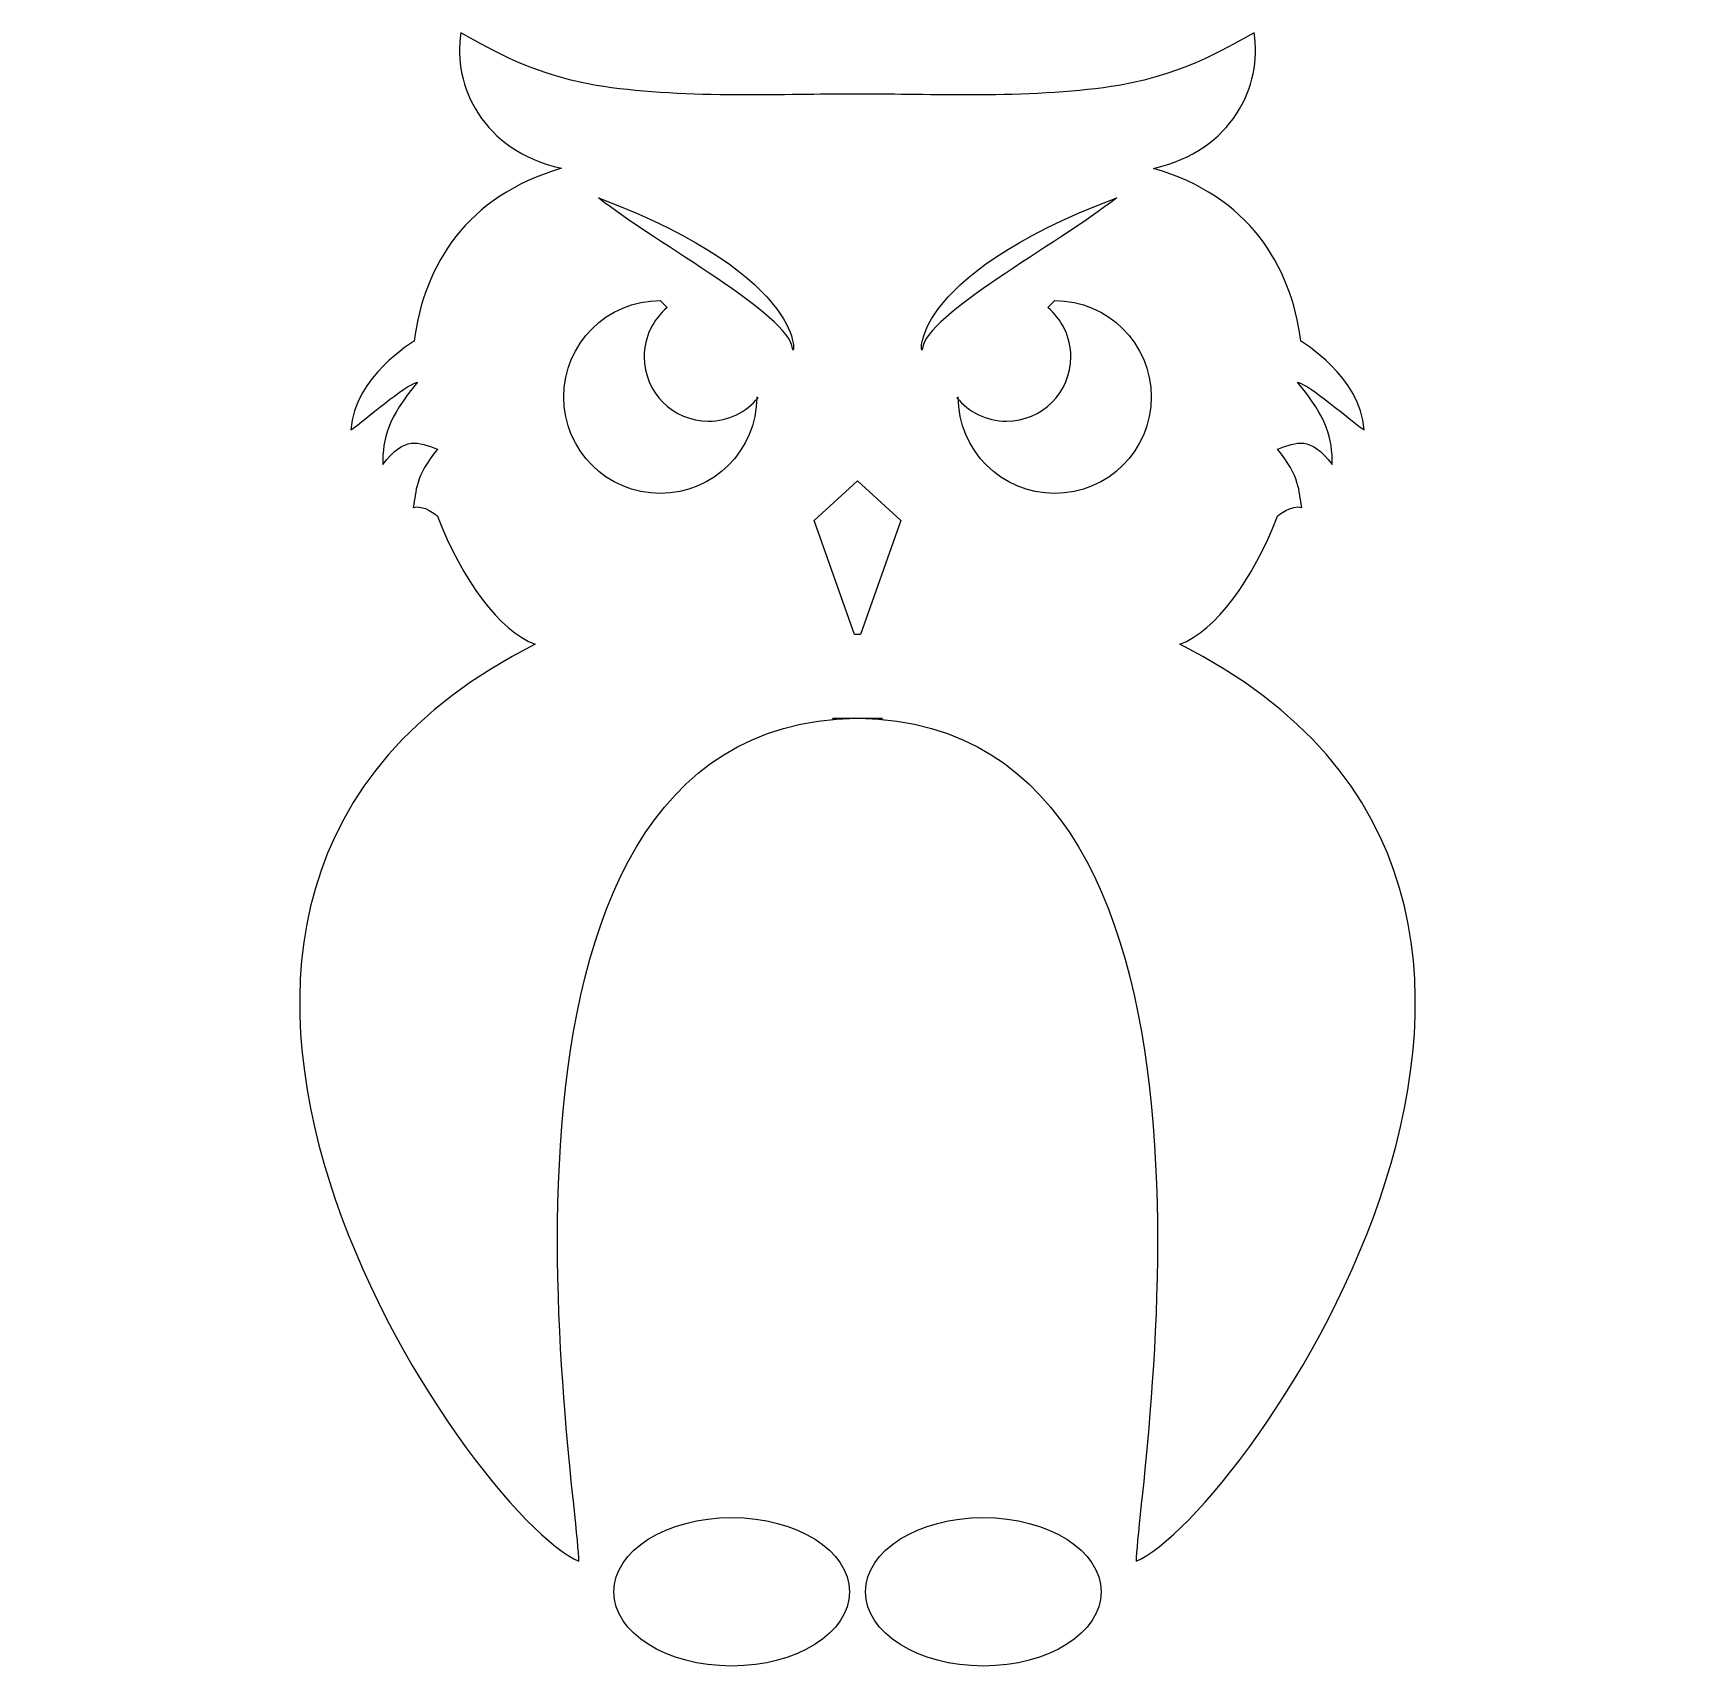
# Model space of a CAD drawing. Header units: centimetres. Extents: x -8.7 to 8.7, y -8.7 to 8.7.
import ezdxf

# ---------------------------------------------------------------- set-up
doc = ezdxf.new("R2010")
doc.units = ezdxf.units.CM
doc.header["$MEASUREMENT"] = 0
doc.layers.add('Camada 1', color=7, linetype='Continuous')

msp = doc.modelspace()

# ---------------------------------------------------------------- linework, layer by layer
at = {"layer": 'Camada 1'}
for points, knots in [([(-0.08404, 1.39158), (-0.1437, 1.39214), (-0.2044, 1.39116), (-0.26621, 1.38867), (-0.26621, 1.38867), (-0.26621, 1.38867), (0.19361, 1.38867), (0.19361, 1.38867), (0.19361, 1.38867), (0.19361, 1.38867), (0.19361, 1.38867), (0.19361, 1.38867), (0.19361, 1.38867), (-4.4353, 1.57385), (-2.95401, -6.80444), (-2.95401, -7.54514), (-2.95401, -7.54514), (-4.065, -7.08212), (-8.74018, -0.50913), (-3.41695, 2.17557), (-3.41695, 2.17557), (-3.79493, 2.31733), (-4.1944, 2.85573), (-4.45115, 3.5354), (-4.45115, 3.5354), (-4.45115, 3.5354), (-4.60318, 3.66198), (-4.7097, 3.62647), (-4.7097, 3.62647), (-4.67419, 3.80401), (-4.69499, 3.94966), (-4.4517, 4.2447), (-4.4517, 4.2447), (-4.66564, 4.3169), (-4.78764, 4.39035), (-5.03288, 4.08188), (-5.03288, 4.08188), (-5.03288, 4.36594), (-4.98433, 4.56429), (-4.66474, 4.9549), (-4.66474, 4.9549), (-4.80679, 4.91939), (-5.2123, 4.55543), (-5.3707, 4.4491), (-5.3707, 4.4491), (-5.34136, 5.00734), (-4.69985, 5.38879), (-4.69985, 5.38879), (-4.69985, 5.38879), (-4.59296, 6.2014), (-4.14597, 6.9261), (-3.13918, 7.22119), (-3.13918, 7.22119), (-3.97241, 7.40632), (-4.29642, 8.10062), (-4.20385, 8.65608), (-4.20385, 8.65608), (-3.98533, 8.54678), (-3.52308, 8.2292), (-2.76891, 8.10061), (-2.76891, 8.10061), (-1.92592, 7.95705), (-0.7657, 8.00801), (-0.13041, 8.00801), (-0.13041, 8.00801), (-0.13041, 8.00801), (-0.04862, 8.00801), (-0.04862, 8.00801), (-0.04862, 8.00801), (-0.04862, 8.00801), (0.04862, 8.00801), (0.04862, 8.00801), (0.04862, 8.00801), (0.04862, 8.00801), (0.13037, 8.00801), (0.13037, 8.00801), (0.13037, 8.00801), (0.76569, 8.00801), (1.92591, 7.95705), (2.76893, 8.10061), (2.76893, 8.10061), (3.52307, 8.2292), (3.98533, 8.54678), (4.20387, 8.65608), (4.20387, 8.65608), (4.29642, 8.10061), (3.97241, 7.40632), (3.13919, 7.22114), (3.13919, 7.22114), (4.14601, 6.92605), (4.593, 6.20136), (4.69986, 5.38874), (4.69986, 5.38874), (4.69986, 5.38874), (5.34142, 5.00729), (5.37071, 4.44905), (5.37071, 4.44905), (5.21233, 4.55539), (4.8068, 4.91935), (4.66475, 4.95485), (4.66475, 4.95485), (4.98431, 4.56425), (5.03289, 4.36589), (5.03289, 4.08183), (5.03289, 4.08183), (4.78762, 4.39031), (4.66567, 4.31686), (4.45168, 4.24465), (4.45168, 4.24465), (4.69496, 3.94961), (4.67419, 3.80399), (4.7097, 3.62642), (4.7097, 3.62642), (4.60315, 3.66193), (4.45112, 3.53535), (4.45112, 3.53535), (4.45112, 3.53535), (4.19439, 2.85569), (3.79493, 2.31729), (3.41692, 2.17552), (3.41692, 2.17552), (8.74015, -0.50918), (4.06499, -7.08217), (2.954, -7.54519), (2.954, -7.54519), (2.954, -6.80449), (4.43524, 1.57381), (-0.19367, 1.38862), (-0.19367, 1.38862), (-0.19367, 1.38862), (-0.19367, 1.38862), (-0.19367, 1.38862), (-0.19367, 1.38862), (-0.19367, 1.38862), (0.26616, 1.38864), (0.26616, 1.38864), (0.26616, 1.38864), (0.20435, 1.39113), (0.14368, 1.39211), (0.08405, 1.39155), (0.08405, 1.39155), (0.08405, 1.39155), (-0.08404, 1.39155), (-0.08404, 1.39155), (-0.08404, 1.39155), (-0.08404, 1.39155), (-0.08404, 1.39158), (-0.08404, 1.39158)], [0, 0, 0, 0, 0.02631579, 0.02631579, 0.02631579, 0.02631579, 0.05263158, 0.05263158, 0.05263158, 0.05263158, 0.07894737, 0.07894737, 0.07894737, 0.07894737, 0.10526316, 0.10526316, 0.10526316, 0.10526316, 0.13157895, 0.13157895, 0.13157895, 0.13157895, 0.15789474, 0.15789474, 0.15789474, 0.15789474, 0.18421053, 0.18421053, 0.18421053, 0.18421053, 0.21052632, 0.21052632, 0.21052632, 0.21052632, 0.23684211, 0.23684211, 0.23684211, 0.23684211, 0.26315789, 0.26315789, 0.26315789, 0.26315789, 0.28947368, 0.28947368, 0.28947368, 0.28947368, 0.31578947, 0.31578947, 0.31578947, 0.31578947, 0.34210526, 0.34210526, 0.34210526, 0.34210526, 0.36842105, 0.36842105, 0.36842105, 0.36842105, 0.39473684, 0.39473684, 0.39473684, 0.39473684, 0.42105263, 0.42105263, 0.42105263, 0.42105263, 0.44736842, 0.44736842, 0.44736842, 0.44736842, 0.47368421, 0.47368421, 0.47368421, 0.47368421, 0.5, 0.5, 0.5, 0.5, 0.52631579, 0.52631579, 0.52631579, 0.52631579, 0.55263158, 0.55263158, 0.55263158, 0.55263158, 0.57894737, 0.57894737, 0.57894737, 0.57894737, 0.60526316, 0.60526316, 0.60526316, 0.60526316, 0.63157895, 0.63157895, 0.63157895, 0.63157895, 0.65789474, 0.65789474, 0.65789474, 0.65789474, 0.68421053, 0.68421053, 0.68421053, 0.68421053, 0.71052632, 0.71052632, 0.71052632, 0.71052632, 0.73684211, 0.73684211, 0.73684211, 0.73684211, 0.76315789, 0.76315789, 0.76315789, 0.76315789, 0.78947368, 0.78947368, 0.78947368, 0.78947368, 0.81578947, 0.81578947, 0.81578947, 0.81578947, 0.84210526, 0.84210526, 0.84210526, 0.84210526, 0.86842105, 0.86842105, 0.86842105, 0.86842105, 0.89473684, 0.89473684, 0.89473684, 0.89473684, 0.92105263, 0.92105263, 0.92105263, 0.92105263, 0.94736842, 0.94736842, 0.94736842, 0.94736842, 1, 1, 1, 1]), ([(-0.68772, 5.30995), (-0.67356, 5.16861), (-0.47465, 6.05565), (-2.74726, 6.90787), (-2.74726, 6.90787), (-2.10808, 6.41075), (-0.72323, 5.66505), (-0.68772, 5.30995)], [0, 0, 0, 0, 0.33333333, 0.33333333, 0.33333333, 0.33333333, 1, 1, 1, 1]), ([(2.74726, 6.90787), (0.47465, 6.05565), (0.67356, 5.1686), (0.68772, 5.30995), (0.68772, 5.30995), (0.72323, 5.66505), (2.10808, 6.41075), (2.74726, 6.90787)], [0, 0, 0, 0, 0.33333333, 0.33333333, 0.33333333, 0.33333333, 1, 1, 1, 1]), ([(-1.05308, 4.7898), (-1.1782, 4.63806), (-1.36762, 4.5413), (-1.57963, 4.5413), (-1.57963, 4.5413), (-1.95629, 4.5413), (-2.26151, 4.84652), (-2.26151, 5.22313), (-2.26151, 5.22313), (-2.26151, 5.43326), (-2.16642, 5.6213), (-2.0169, 5.74634), (-2.0169, 5.74634), (-2.0169, 5.74634), (-2.09104, 5.81979), (-2.09104, 5.81979), (-2.09104, 5.81979), (-2.656, 5.81979), (-3.11387, 5.3619), (-3.11387, 4.79696), (-3.11387, 4.79696), (-3.11387, 4.23205), (-2.65598, 3.77405), (-2.09104, 3.77405), (-2.09104, 3.77405), (-1.52615, 3.77405), (-1.06819, 4.23207), (-1.06819, 4.79696), (-1.06819, 4.79696), (-1.06819, 4.79696), (-1.05308, 4.7898), (-1.05308, 4.7898)], [0, 0, 0, 0, 0.11111111, 0.11111111, 0.11111111, 0.11111111, 0.22222222, 0.22222222, 0.22222222, 0.22222222, 0.33333333, 0.33333333, 0.33333333, 0.33333333, 0.44444444, 0.44444444, 0.44444444, 0.44444444, 0.55555556, 0.55555556, 0.55555556, 0.55555556, 0.66666667, 0.66666667, 0.66666667, 0.66666667, 0.77777778, 0.77777778, 0.77777778, 0.77777778, 1, 1, 1, 1]), ([(1.06819, 4.79695), (1.06819, 4.23204), (1.52616, 3.77404), (2.09102, 3.77404), (2.09102, 3.77404), (2.65601, 3.77404), (3.11385, 4.23206), (3.11385, 4.79695), (3.11385, 4.79695), (3.11385, 5.36191), (2.65599, 5.81978), (2.09102, 5.81978), (2.09102, 5.81978), (2.09102, 5.81978), (2.01688, 5.74633), (2.01688, 5.74633), (2.01688, 5.74633), (2.1664, 5.62129), (2.26149, 5.43325), (2.26149, 5.22312), (2.26149, 5.22312), (2.26149, 4.84654), (1.95627, 4.54129), (1.57963, 4.54129), (1.57963, 4.54129), (1.36759, 4.54129), (1.1782, 4.63805), (1.05308, 4.78979), (1.05308, 4.78979), (1.05308, 4.78979), (1.06819, 4.79695), (1.06819, 4.79695)], [0, 0, 0, 0, 0.11111111, 0.11111111, 0.11111111, 0.11111111, 0.22222222, 0.22222222, 0.22222222, 0.22222222, 0.33333333, 0.33333333, 0.33333333, 0.33333333, 0.44444444, 0.44444444, 0.44444444, 0.44444444, 0.55555556, 0.55555556, 0.55555556, 0.55555556, 0.66666667, 0.66666667, 0.66666667, 0.66666667, 0.77777778, 0.77777778, 0.77777778, 0.77777778, 1, 1, 1, 1]), ([(-0.00001, 3.9094), (-0.00001, 3.9094), (-0.45803, 3.48744), (-0.45803, 3.48744), (-0.45803, 3.48744), (-0.45803, 3.48744), (-0.03303, 2.28012), (-0.03303, 2.28012), (-0.03303, 2.28012), (-0.03303, 2.28012), (0.03298, 2.28013), (0.03298, 2.28013), (0.03298, 2.28013), (0.03298, 2.28013), (0.45798, 3.48745), (0.45798, 3.48745), (0.45798, 3.48745), (0.45798, 3.48745), (-0.00001, 3.9094), (-0.00001, 3.9094)], [0, 0, 0, 0, 0.16666667, 0.16666667, 0.16666667, 0.16666667, 0.33333333, 0.33333333, 0.33333333, 0.33333333, 0.5, 0.5, 0.5, 0.5, 0.66666667, 0.66666667, 0.66666667, 0.66666667, 1, 1, 1, 1]), ([(-1.33396, -7.08216), (-2.02418, -7.08216), (-2.58372, -7.43448), (-2.58372, -7.86919), (-2.58372, -7.86919), (-2.58372, -8.30377), (-2.02418, -8.65609), (-1.33396, -8.65609), (-1.33396, -8.65609), (-0.64358, -8.65609), (-0.08404, -8.30377), (-0.08404, -7.86919), (-0.08404, -7.86919), (-0.08404, -7.43447), (-0.64359, -7.08216), (-1.33396, -7.08216)], [0, 0, 0, 0, 0.2, 0.2, 0.2, 0.2, 0.4, 0.4, 0.4, 0.4, 0.6, 0.6, 0.6, 0.6, 1, 1, 1, 1]), ([(0.08407, -7.86918), (0.08407, -8.30376), (0.64361, -8.65608), (1.33396, -8.65608), (1.33396, -8.65608), (2.02418, -8.65608), (2.58372, -8.30376), (2.58372, -7.86918), (2.58372, -7.86918), (2.58372, -7.43447), (2.02418, -7.08215), (1.33396, -7.08215), (1.33396, -7.08215), (0.64361, -7.08216), (0.08407, -7.43447), (0.08407, -7.86918)], [0, 0, 0, 0, 0.2, 0.2, 0.2, 0.2, 0.4, 0.4, 0.4, 0.4, 0.6, 0.6, 0.6, 0.6, 1, 1, 1, 1])]:
    msp.add_open_spline(points, degree=3, knots=knots, dxfattribs=at)

doc.saveas('drawing.dxf')
